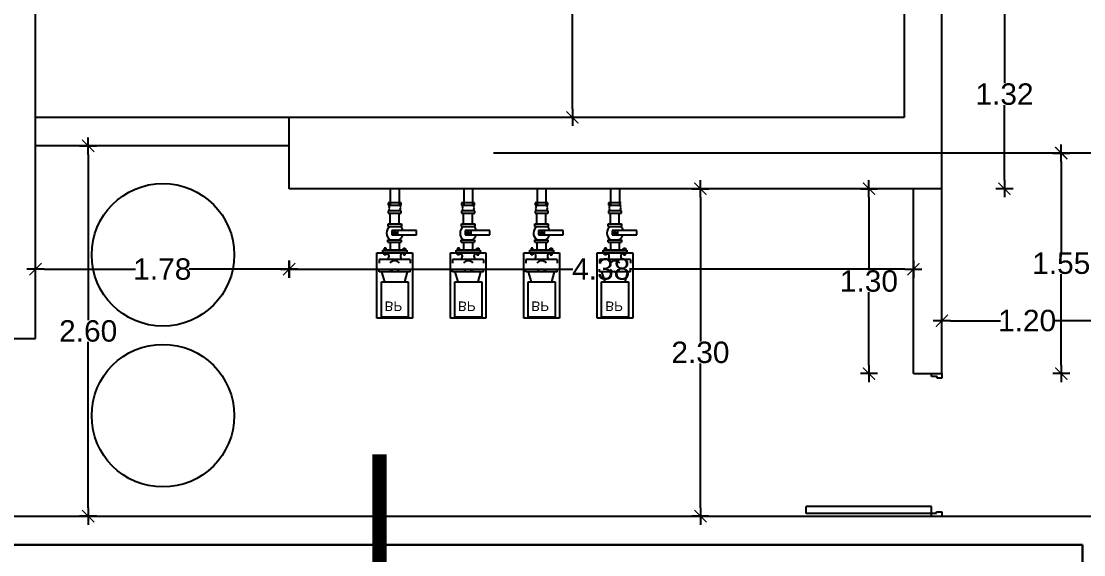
# Model space of a CAD drawing. Header units: millimetres. Extents: x 1217 to 2428, y 234 to 644.
# Drawn here: x 2364.73 to 2372.19, y 285.15 to 288.89 of the extents above; entities that cross this region are included whole.
import ezdxf

# ---------------------------------------------------------------- set-up
doc = ezdxf.new("R2010")
doc.units = ezdxf.units.MM
doc.linetypes.add('DASHDOTX2', pattern=[0.84, 0.4, -0.2, 0.04, -0.2])
doc.layers.get('0').update_dxf_attribs({"lineweight": 5})
for name, color, linetype in [('0.1', 251, 'Continuous'), ('COTAS INTERIORES', 3, 'Continuous'), ('HOJA PUERTA', 2, 'Continuous'), ('MUEBLES', 8, 'Continuous'), ('MURO', 5, 'Continuous'), ('MUROS', 7, 'Continuous')]:
    doc.layers.add(name, color=color, linetype=linetype)
doc.layers.get('MUEBLES').off()
doc.styles.add('INTERARQ', font='arial.ttf')
doc.styles.get("Standard").update_dxf_attribs({"font": 'arial.ttf'})
doc.dimstyles.new('ESCALA_1-50', dxfattribs={"dimtxt": 0.15, "dimasz": 0.06, "dimexe": 0.18, "dimexo": 0.0625, "dimgap": 0, "dimtad": 0, "dimtih": 1, "dimtoh": 1, "dimzin": 0, "dimdsep": 46, "dimtxsty": 'INTERARQ', "dimblk": 'DIMTICK', "dimcen": 0, "dimse1": 1, "dimse2": 1, "dimclrd": 256, "dimclre": 1, "dimclrt": 2, "dimadec": 0, "dimazin": 0, "dimtfac": 4.5, "dimtofl": 0, "dimtmove": 2, "dimatfit": 3, "dimldrblk": 'DIMTICK', "dimfxl": 1, "dimtolj": 1, "dimtzin": 0, "dimarcsym": 0})

# ---------------------------------------------------------------- blocks, each defined once
blk = doc.blocks.new('Simple-A ras - 095 x 202mm_1-19-10_54')
at = {"layer": 'HOJA PUERTA'}
for p, q in [((0.4107, 0.035), (0.4107, 0.87)), ((0.4557, 0.87), (0.4107, 0.87)), ((0.4557, 0.035), (0.4557, 0.87)), ((-0.455, 0.035), (-0.475, 0.035)), ((-0.455, -0.0038), (-0.455, 0.035)), ((0.4557, 0.035), (0.4107, 0.035)), ((0.455, 0.0012), (0.445, 0.0012)), ((0.445, 0.0012), (0.445, -0.035)), ((0.455, 0.035), (0.455, 0.0012)), ((0.475, 0.035), (0.455, 0.035)), ((-0.475, -0.035), (-0.445, -0.035)), ((-0.445, -0.0038), (-0.455, -0.0038)), ((-0.445, -0.035), (-0.445, -0.0038)), ((0.445, -0.035), (0.475, -0.035))]:
    blk.add_line(p, q, dxfattribs=at)
blk = doc.blocks.new('DIMTICK')
at = {"color": 1}
for p, q in [((-1, 0), (1, 0)), ((0, 1), (0, -1))]:
    blk.add_line(p, q, dxfattribs=at)
at = {"color": 3, "const_width": 0.141}
blk.add_lwpolyline([(0.71, 0.71), (-0.71, -0.71)], dxfattribs=at)
blk = doc.blocks.new('*D860')
at = {"layer": 'COTAS INTERIORES', "lineweight": -2, "ltscale": 3, "transparency": 16777216}
for p, q in [((2364.8946, 291.2658), (2367.6871, 291.2658)), ((2370.8696, 291.2658), (2368.0771, 291.2658))]:
    blk.add_line(p, q, dxfattribs=at)
at = {"layer": 'DEFPOINTS', "color": 0, "ltscale": 3, "transparency": 16777216}
for p in [(2364.8346, 291.2658), (2364.8346, 288.1567, 0), (2370.9296, 288.1567, 0)]:
    blk.add_point(p, dxfattribs=at)
at = {"layer": 'COTAS INTERIORES', "lineweight": -2, "ltscale": 3, "transparency": 16777216, "xscale": 0.06, "yscale": 0.06, "zscale": 0.06, "rotation": 180}
blk.add_blockref('DIMTICK', (2364.8346, 291.2658), dxfattribs=at)
at = {"layer": 'COTAS INTERIORES', "lineweight": -2, "ltscale": 3, "transparency": 16777216, "xscale": 0.06, "yscale": 0.06, "zscale": 0.06}
blk.add_blockref('DIMTICK', (2370.9296, 291.2658), dxfattribs=at)
at = {"layer": 'COTAS INTERIORES', "color": 2, "ltscale": 3, "transparency": 16777216, "insert": (2367.8821, 291.2658), "char_height": 0.15, "attachment_point": 5, "style": 'INTERARQ'}
blk.add_mtext('\\A1;6.10', dxfattribs=at)
blk = doc.blocks.new('*D981')
at = {"layer": 'COTAS INTERIORES', "lineweight": -2, "ltscale": 3, "transparency": 16777216}
for p, q in [((2368.6017, 292.8058), (2368.6017, 290.6174)), ((2368.6017, 288.2758), (2368.6017, 290.4642))]:
    blk.add_line(p, q, dxfattribs=at)
at = {"layer": 'DEFPOINTS', "color": 0, "ltscale": 3, "transparency": 16777216}
for p in [(2368.0141, 292.8658, 0), (2368.0141, 288.2158, 0), (2368.6017, 288.2158)]:
    blk.add_point(p, dxfattribs=at)
at = {"layer": 'COTAS INTERIORES', "lineweight": -2, "ltscale": 3, "transparency": 16777216, "xscale": 0.06, "yscale": 0.06, "zscale": 0.06}
for p, rotation in [((2368.6017, 292.8658), 90), ((2368.6017, 288.2158), 270)]:
    blk.add_blockref('DIMTICK', p, dxfattribs=dict(at, rotation=rotation))
at = {"layer": 'COTAS INTERIORES', "color": 2, "ltscale": 3, "transparency": 16777216, "insert": (2368.6017, 290.5408), "char_height": 0.15, "attachment_point": 5, "style": 'INTERARQ'}
blk.add_mtext('\\A1;4.65', dxfattribs=at)
blk = doc.blocks.new('*D982')
at = {"layer": 'COTAS INTERIORES', "lineweight": -2, "ltscale": 3, "transparency": 16777216}
for p, q in [((2371.2536, 286.7903), (2371.6041, 286.7903)), ((2372.3296, 286.7903), (2371.9791, 286.7903))]:
    blk.add_line(p, q, dxfattribs=at)
at = {"layer": 'DEFPOINTS', "color": 0, "ltscale": 3, "transparency": 16777216}
for p in [(2371.1936, 288.3783, 0), (2372.3896, 288.3783, 0), (2372.3896, 286.7903)]:
    blk.add_point(p, dxfattribs=at)
at = {"layer": 'COTAS INTERIORES', "lineweight": -2, "ltscale": 3, "transparency": 16777216, "xscale": 0.06, "yscale": 0.06, "zscale": 0.06, "rotation": 180}
blk.add_blockref('DIMTICK', (2371.1936, 286.7903), dxfattribs=at)
at = {"layer": 'COTAS INTERIORES', "lineweight": -2, "ltscale": 3, "transparency": 16777216, "xscale": 0.06, "yscale": 0.06, "zscale": 0.06}
blk.add_blockref('DIMTICK', (2372.3896, 286.7903), dxfattribs=at)
at = {"layer": 'COTAS INTERIORES', "color": 2, "ltscale": 3, "transparency": 16777216, "insert": (2371.7916, 286.7903), "char_height": 0.15, "attachment_point": 5, "style": 'INTERARQ'}
blk.add_mtext('\\A1;1.20', dxfattribs=at)
blk = doc.blocks.new('*D1013')
at = {"layer": 'COTAS INTERIORES', "lineweight": -2, "ltscale": 3, "transparency": 16777216}
for p, q in [((2369.4998, 287.6558), (2369.4998, 286.644)), ((2369.4998, 285.479), (2369.4998, 286.4907))]:
    blk.add_line(p, q, dxfattribs=at)
at = {"layer": 'DEFPOINTS', "color": 0, "ltscale": 3, "transparency": 16777216}
for p in [(2369.4998, 287.7158), (2369.8282, 287.7158, 0), (2369.8282, 285.419, 0)]:
    blk.add_point(p, dxfattribs=at)
at = {"layer": 'COTAS INTERIORES', "lineweight": -2, "ltscale": 3, "transparency": 16777216, "xscale": 0.06, "yscale": 0.06, "zscale": 0.06}
for p, rotation in [((2369.4998, 287.7158), 90), ((2369.4998, 285.419), 270)]:
    blk.add_blockref('DIMTICK', p, dxfattribs=dict(at, rotation=rotation))
at = {"layer": 'COTAS INTERIORES', "color": 2, "ltscale": 3, "transparency": 16777216, "insert": (2369.4998, 286.5674), "char_height": 0.15, "attachment_point": 5, "style": 'INTERARQ'}
blk.add_mtext('\\A1;2.30', dxfattribs=at)
blk = doc.blocks.new('*D1014')
at = {"layer": 'COTAS INTERIORES', "lineweight": -2, "ltscale": 3, "transparency": 16777216}
for p, q in [((2370.6821, 287.6558), (2370.6821, 287.144)), ((2370.6821, 286.479), (2370.6821, 286.9907))]:
    blk.add_line(p, q, dxfattribs=at)
at = {"layer": 'DEFPOINTS', "color": 0, "ltscale": 3, "transparency": 16777216}
for p in [(2370.6821, 287.7158), (2370.9936, 287.7158, 0), (2370.9936, 286.419, 0)]:
    blk.add_point(p, dxfattribs=at)
at = {"layer": 'COTAS INTERIORES', "lineweight": -2, "ltscale": 3, "transparency": 16777216, "xscale": 0.06, "yscale": 0.06, "zscale": 0.06}
for p, rotation in [((2370.6821, 287.7158), 90), ((2370.6821, 286.419), 270)]:
    blk.add_blockref('DIMTICK', p, dxfattribs=dict(at, rotation=rotation))
at = {"layer": 'COTAS INTERIORES', "color": 2, "ltscale": 3, "transparency": 16777216, "insert": (2370.6821, 287.0674), "char_height": 0.15, "attachment_point": 5, "style": 'INTERARQ'}
blk.add_mtext('\\A1;1.30', dxfattribs=at)
blk = doc.blocks.new('*D1015')
at = {"layer": 'COTAS INTERIORES', "lineweight": -2, "ltscale": 3, "transparency": 16777216}
for p, q in [((2366.6735, 287.1514), (2368.6056, 287.1514)), ((2370.9336, 287.1514), (2369.0016, 287.1514))]:
    blk.add_line(p, q, dxfattribs=at)
at = {"layer": 'DEFPOINTS', "color": 0, "ltscale": 3, "transparency": 16777216}
for p in [(2366.6135, 287.7158, 0), (2370.9936, 287.375, 0), (2366.6135, 287.1514)]:
    blk.add_point(p, dxfattribs=at)
at = {"layer": 'COTAS INTERIORES', "lineweight": -2, "ltscale": 3, "transparency": 16777216, "xscale": 0.06, "yscale": 0.06, "zscale": 0.06, "rotation": 180}
blk.add_blockref('DIMTICK', (2366.6135, 287.1514), dxfattribs=at)
at = {"layer": 'COTAS INTERIORES', "lineweight": -2, "ltscale": 3, "transparency": 16777216, "xscale": 0.06, "yscale": 0.06, "zscale": 0.06}
blk.add_blockref('DIMTICK', (2370.9936, 287.1514), dxfattribs=at)
at = {"layer": 'COTAS INTERIORES', "color": 2, "ltscale": 3, "transparency": 16777216, "insert": (2368.8036, 287.1514), "char_height": 0.15, "attachment_point": 5, "style": 'INTERARQ'}
blk.add_mtext('\\A1;4.38', dxfattribs=at)
blk = doc.blocks.new('*D1016')
at = {"layer": 'COTAS INTERIORES', "lineweight": -2, "ltscale": 3, "transparency": 16777216}
for p, q in [((2364.4653, 286.6053), (2364.4653, 286.1187)), ((2364.4653, 285.479), (2364.4653, 285.9656))]:
    blk.add_line(p, q, dxfattribs=at)
at = {"layer": 'DEFPOINTS', "color": 0, "ltscale": 3, "transparency": 16777216}
for p in [(2364.8346, 286.6653, 0), (2364.4653, 285.419), (2364.8346, 285.419, 0)]:
    blk.add_point(p, dxfattribs=at)
at = {"layer": 'COTAS INTERIORES', "lineweight": -2, "ltscale": 3, "transparency": 16777216, "xscale": 0.06, "yscale": 0.06, "zscale": 0.06}
for p, rotation in [((2364.4653, 286.6653), 90), ((2364.4653, 285.419), 270)]:
    blk.add_blockref('DIMTICK', p, dxfattribs=dict(at, rotation=rotation))
at = {"layer": 'COTAS INTERIORES', "color": 2, "ltscale": 3, "transparency": 16777216, "insert": (2364.4653, 286.0422), "char_height": 0.15, "attachment_point": 5, "style": 'INTERARQ'}
blk.add_mtext('\\A1;1.25', dxfattribs=at)
blk = doc.blocks.new('*D1017')
at = {"layer": 'COTAS INTERIORES', "lineweight": -2, "ltscale": 3, "transparency": 16777216}
for p, q in [((2365.2042, 287.9558), (2365.2042, 286.794)), ((2365.2042, 285.479), (2365.2042, 286.6408))]:
    blk.add_line(p, q, dxfattribs=at)
at = {"layer": 'DEFPOINTS', "color": 0, "ltscale": 3, "transparency": 16777216}
for p in [(2365.4176, 288.0158, 0), (2365.2042, 285.419), (2365.4176, 285.419, 0)]:
    blk.add_point(p, dxfattribs=at)
at = {"layer": 'COTAS INTERIORES', "lineweight": -2, "ltscale": 3, "transparency": 16777216, "xscale": 0.06, "yscale": 0.06, "zscale": 0.06}
for p, rotation in [((2365.2042, 288.0158), 90), ((2365.2042, 285.419), 270)]:
    blk.add_blockref('DIMTICK', p, dxfattribs=dict(at, rotation=rotation))
at = {"layer": 'COTAS INTERIORES', "color": 2, "ltscale": 3, "transparency": 16777216, "insert": (2365.2042, 286.7174), "char_height": 0.15, "attachment_point": 5, "style": 'INTERARQ'}
blk.add_mtext('\\A1;2.60', dxfattribs=at)
blk = doc.blocks.new('*D1018')
at = {"layer": 'COTAS INTERIORES', "lineweight": -2, "ltscale": 3, "transparency": 16777216}
for p, q in [((2364.8946, 287.1514), (2365.5362, 287.1514)), ((2366.5535, 287.1514), (2365.912, 287.1514))]:
    blk.add_line(p, q, dxfattribs=at)
at = {"layer": 'DEFPOINTS', "color": 0, "ltscale": 3, "transparency": 16777216}
for p in [(2364.8346, 288.0158, 0), (2366.6135, 287.7158, 0), (2364.8346, 287.1514)]:
    blk.add_point(p, dxfattribs=at)
at = {"layer": 'COTAS INTERIORES', "lineweight": -2, "ltscale": 3, "transparency": 16777216, "xscale": 0.06, "yscale": 0.06, "zscale": 0.06, "rotation": 180}
blk.add_blockref('DIMTICK', (2364.8346, 287.1514), dxfattribs=at)
at = {"layer": 'COTAS INTERIORES', "lineweight": -2, "ltscale": 3, "transparency": 16777216, "xscale": 0.06, "yscale": 0.06, "zscale": 0.06}
blk.add_blockref('DIMTICK', (2366.6135, 287.1514), dxfattribs=at)
at = {"layer": 'COTAS INTERIORES', "color": 2, "ltscale": 3, "transparency": 16777216, "insert": (2365.7241, 287.1514), "char_height": 0.15, "attachment_point": 5, "style": 'INTERARQ'}
blk.add_mtext('\\A1;1.78', dxfattribs=at)
blk = doc.blocks.new('*D922')
at = {"layer": 'COTAS INTERIORES', "lineweight": -2, "ltscale": 3, "transparency": 16777216}
for p, q in [((2371.6331, 288.9808), (2371.6331, 288.4549)), ((2371.6331, 287.7758), (2371.6331, 288.3016))]:
    blk.add_line(p, q, dxfattribs=at)
at = {"layer": 'DEFPOINTS', "color": 0, "ltscale": 3, "transparency": 16777216}
for p in [(2371.22, 289.0408), (2371.22, 287.7158), (2371.6331, 287.7158)]:
    blk.add_point(p, dxfattribs=at)
at = {"layer": 'COTAS INTERIORES', "lineweight": -2, "ltscale": 3, "transparency": 16777216, "xscale": 0.06, "yscale": 0.06, "zscale": 0.06}
for p, rotation in [((2371.6331, 289.0408), 90), ((2371.6331, 287.7158), 270)]:
    blk.add_blockref('DIMTICK', p, dxfattribs=dict(at, rotation=rotation))
at = {"layer": 'COTAS INTERIORES', "color": 2, "ltscale": 3, "transparency": 16777216, "insert": (2371.6331, 288.3783), "char_height": 0.15, "attachment_point": 5, "style": 'INTERARQ'}
blk.add_mtext('\\A1;1.32', dxfattribs=at)
blk = doc.blocks.new('*D1773')
at = {"layer": '0.1', "lineweight": -2, "ltscale": 3, "transparency": 16777216}
for p, q in [((2372.0312, 287.9057), (2372.0312, 287.269)), ((2372.0312, 286.479), (2372.0312, 287.1158))]:
    blk.add_line(p, q, dxfattribs=at)
at = {"layer": 'DEFPOINTS', "color": 0, "ltscale": 3, "transparency": 16777216}
for p in [(2371.8066, 287.9657, 0), (2371.0936, 286.419, 0), (2372.0312, 286.419)]:
    blk.add_point(p, dxfattribs=at)
at = {"layer": '0.1', "lineweight": -2, "ltscale": 3, "transparency": 16777216, "xscale": 0.06, "yscale": 0.06, "zscale": 0.06}
for p, rotation in [((2372.0312, 287.9657), 90), ((2372.0312, 286.419), 270)]:
    blk.add_blockref('DIMTICK', p, dxfattribs=dict(at, rotation=rotation))
at = {"layer": '0.1', "color": 2, "ltscale": 3, "transparency": 16777216, "insert": (2372.0312, 287.1924), "char_height": 0.15, "attachment_point": 5, "style": 'INTERARQ'}
blk.add_mtext('\\A1;1.55', dxfattribs=at)

msp = doc.modelspace()

# ---------------------------------------------------------------- linework, layer by layer
at = {"layer": '0.1', "ltscale": 3}
msp.add_line((2378.14211, 287.96574, 0), (2368.04897, 287.96574, 0), dxfattribs=at)
at = {"layer": '0.1', "ltscale": 0.1}
for p, q in [((2367.32385, 287.71577, 0), (2367.32385, 287.60092, 0)), ((2367.38635, 287.71577, 0), (2367.38635, 287.60092, 0)), ((2367.83877, 287.71577, 0), (2367.83877, 287.60092, 0)), ((2367.90127, 287.71577, 0), (2367.90127, 287.60092, 0)), ((2368.35369, 287.71577, 0), (2368.35369, 287.60092, 0)), ((2368.41619, 287.71577, 0), (2368.41619, 287.60092, 0)), ((2368.86861, 287.71577, 0), (2368.86861, 287.60092, 0)), ((2368.93111, 287.71577, 0), (2368.93111, 287.60092, 0)), ((2367.40003, 287.6174, 0), (2367.30957, 287.6174, 0)), ((2367.30957, 287.6174, 0), (2367.30957, 287.59975, 0)), ((2367.30957, 287.59975, 0), (2367.40003, 287.59975, 0)), ((2367.32005, 287.59264, 0), (2367.31546, 287.59986, 0)), ((2367.39212, 287.59166, 0), (2367.39769, 287.59986, 0)), ((2367.40003, 287.59975, 0), (2367.40003, 287.6174, 0)), ((2367.91495, 287.6174, 0), (2367.82449, 287.6174, 0)), ((2367.82449, 287.6174, 0), (2367.82449, 287.59975, 0)), ((2367.82449, 287.59975, 0), (2367.91495, 287.59975, 0)), ((2367.83497, 287.59264, 0), (2367.83038, 287.59986, 0)), ((2367.90704, 287.59166, 0), (2367.91261, 287.59986, 0)), ((2367.91495, 287.59975, 0), (2367.91495, 287.6174, 0)), ((2368.42987, 287.6174, 0), (2368.33941, 287.6174, 0)), ((2368.33941, 287.6174, 0), (2368.33941, 287.59975, 0)), ((2368.33941, 287.59975, 0), (2368.42987, 287.59975, 0)), ((2368.34989, 287.59264, 0), (2368.3453, 287.59986, 0)), ((2368.42196, 287.59166, 0), (2368.42753, 287.59986, 0)), ((2368.42987, 287.59975, 0), (2368.42987, 287.6174, 0)), ((2368.94479, 287.6174, 0), (2368.85433, 287.6174, 0)), ((2368.85433, 287.6174, 0), (2368.85433, 287.59975, 0)), ((2368.85433, 287.59975, 0), (2368.94479, 287.59975, 0)), ((2368.86481, 287.59264, 0), (2368.86022, 287.59986, 0)), ((2368.93688, 287.59166, 0), (2368.94245, 287.59986, 0)), ((2367.40121, 287.56092, 0), (2367.30957, 287.56092, 0)), ((2367.30957, 287.56092, 0), (2367.30957, 287.54444, 0)), ((2367.30957, 287.54444, 0), (2367.40121, 287.54444, 0)), ((2367.31383, 287.56902, 0), (2367.32005, 287.57722, 0)), ((2367.32005, 287.56081, 0), (2367.31383, 287.56902, 0)), ((2367.31415, 287.58542, 0), (2367.32005, 287.59264, 0)), ((2367.32005, 287.57722, 0), (2367.31415, 287.58542, 0)), ((2367.39114, 287.56081, 0), (2367.39736, 287.56738, 0)), ((2367.39179, 287.57525, 0), (2367.399, 287.58477, 0)), ((2367.39736, 287.56738, 0), (2367.39179, 287.57525, 0)), ((2367.399, 287.58477, 0), (2367.39212, 287.59166, 0)), ((2367.40121, 287.54444, 0), (2367.40121, 287.56092, 0)), ((2367.91613, 287.56092, 0), (2367.82449, 287.56092, 0)), ((2367.82449, 287.56092, 0), (2367.82449, 287.54444, 0)), ((2367.82449, 287.54444, 0), (2367.91613, 287.54444, 0)), ((2367.82875, 287.56902, 0), (2367.83497, 287.57722, 0)), ((2367.83497, 287.56081, 0), (2367.82875, 287.56902, 0)), ((2367.82907, 287.58542, 0), (2367.83497, 287.59264, 0)), ((2367.83497, 287.57722, 0), (2367.82907, 287.58542, 0)), ((2367.90606, 287.56081, 0), (2367.91228, 287.56738, 0)), ((2367.90671, 287.57525, 0), (2367.91392, 287.58477, 0)), ((2367.91228, 287.56738, 0), (2367.90671, 287.57525, 0)), ((2367.91392, 287.58477, 0), (2367.90704, 287.59166, 0)), ((2367.91613, 287.54444, 0), (2367.91613, 287.56092, 0)), ((2368.43105, 287.56092, 0), (2368.33941, 287.56092, 0)), ((2368.33941, 287.56092, 0), (2368.33941, 287.54444, 0)), ((2368.33941, 287.54444, 0), (2368.43105, 287.54444, 0)), ((2368.34367, 287.56902, 0), (2368.34989, 287.57722, 0)), ((2368.34989, 287.56081, 0), (2368.34367, 287.56902, 0)), ((2368.34399, 287.58542, 0), (2368.34989, 287.59264, 0)), ((2368.34989, 287.57722, 0), (2368.34399, 287.58542, 0)), ((2368.42098, 287.56081, 0), (2368.4272, 287.56738, 0)), ((2368.42163, 287.57525, 0), (2368.42884, 287.58477, 0)), ((2368.4272, 287.56738, 0), (2368.42163, 287.57525, 0)), ((2368.42884, 287.58477, 0), (2368.42196, 287.59166, 0)), ((2368.43105, 287.54444, 0), (2368.43105, 287.56092, 0)), ((2368.94597, 287.56092, 0), (2368.85433, 287.56092, 0)), ((2368.85433, 287.56092, 0), (2368.85433, 287.54444, 0)), ((2368.85433, 287.54444, 0), (2368.94597, 287.54444, 0)), ((2368.85859, 287.56902, 0), (2368.86481, 287.57722, 0)), ((2368.86481, 287.56081, 0), (2368.85859, 287.56902, 0)), ((2368.85891, 287.58542, 0), (2368.86481, 287.59264, 0)), ((2368.86481, 287.57722, 0), (2368.85891, 287.58542, 0)), ((2368.9359, 287.56081, 0), (2368.94212, 287.56738, 0)), ((2368.93655, 287.57525, 0), (2368.94376, 287.58477, 0)), ((2368.94212, 287.56738, 0), (2368.93655, 287.57525, 0)), ((2368.94376, 287.58477, 0), (2368.93688, 287.59166, 0)), ((2368.94597, 287.54444, 0), (2368.94597, 287.56092, 0))]:
    msp.add_line(p, q, dxfattribs=at)
at = {"layer": '0.1', "ltscale": 0.05}
for p, q in [((2367.32293, 287.46996, 0), (2367.32293, 287.54444, 0)), ((2367.38543, 287.46996, 0), (2367.38543, 287.54444, 0)), ((2367.83785, 287.46996, 0), (2367.83785, 287.54444, 0)), ((2367.90035, 287.46996, 0), (2367.90035, 287.54444, 0)), ((2368.35277, 287.46996, 0), (2368.35277, 287.54444, 0)), ((2368.41527, 287.46996, 0), (2368.41527, 287.54444, 0)), ((2368.86769, 287.46996, 0), (2368.86769, 287.54444, 0)), ((2368.93019, 287.46996, 0), (2368.93019, 287.54444, 0)), ((2367.30857, 287.46996, 0), (2367.40192, 287.46996, 0)), ((2367.30857, 287.45173, 0), (2367.30857, 287.46996, 0)), ((2367.30857, 287.45173, 0), (2367.40192, 287.45173, 0)), ((2367.40192, 287.46996, 0), (2367.40192, 287.45173, 0)), ((2367.82349, 287.46996, 0), (2367.91684, 287.46996, 0)), ((2367.82349, 287.45173, 0), (2367.82349, 287.46996, 0)), ((2367.82349, 287.45173, 0), (2367.91684, 287.45173, 0)), ((2367.91684, 287.46996, 0), (2367.91684, 287.45173, 0)), ((2368.33841, 287.46996, 0), (2368.43176, 287.46996, 0)), ((2368.33841, 287.45173, 0), (2368.33841, 287.46996, 0)), ((2368.33841, 287.45173, 0), (2368.43176, 287.45173, 0)), ((2368.43176, 287.46996, 0), (2368.43176, 287.45173, 0)), ((2368.85333, 287.46996, 0), (2368.94668, 287.46996, 0)), ((2368.85333, 287.45173, 0), (2368.85333, 287.46996, 0)), ((2368.85333, 287.45173, 0), (2368.94668, 287.45173, 0)), ((2368.94668, 287.46996, 0), (2368.94668, 287.45173, 0)), ((2367.33468, 287.42241, 0), (2367.33468, 287.3915, 0)), ((2367.37582, 287.42241, 0), (2367.33468, 287.42241, 0)), ((2367.33468, 287.3915, 0), (2367.37582, 287.3915, 0)), ((2367.34576, 287.40007, 0), (2367.36235, 287.40007, 0)), ((2367.34686, 287.41337, 0), (2367.34686, 287.40007, 0)), ((2367.36235, 287.41337, 0), (2367.34686, 287.41337, 0)), ((2367.36235, 287.40007, 0), (2367.36235, 287.41337, 0)), ((2367.37582, 287.3915, 0), (2367.37582, 287.42241, 0)), ((2367.37582, 287.3915, 0), (2367.50773, 287.3915, 0)), ((2367.50773, 287.42167, 0), (2367.37634, 287.42167, 0)), ((2367.50773, 287.3915, 0), (2367.50773, 287.42167, 0)), ((2367.8496, 287.42241, 0), (2367.8496, 287.3915, 0)), ((2367.89074, 287.42241, 0), (2367.8496, 287.42241, 0)), ((2367.8496, 287.3915, 0), (2367.89074, 287.3915, 0)), ((2367.86068, 287.40007, 0), (2367.87727, 287.40007, 0)), ((2367.86178, 287.41337, 0), (2367.86178, 287.40007, 0)), ((2367.87727, 287.41337, 0), (2367.86178, 287.41337, 0)), ((2367.87727, 287.40007, 0), (2367.87727, 287.41337, 0)), ((2367.89074, 287.3915, 0), (2367.89074, 287.42241, 0)), ((2367.89074, 287.3915, 0), (2368.02265, 287.3915, 0)), ((2368.02265, 287.42167, 0), (2367.89126, 287.42167, 0)), ((2368.02265, 287.3915, 0), (2368.02265, 287.42167, 0)), ((2368.36452, 287.42241, 0), (2368.36452, 287.3915, 0)), ((2368.40566, 287.42241, 0), (2368.36452, 287.42241, 0)), ((2368.36452, 287.3915, 0), (2368.40566, 287.3915, 0)), ((2368.3756, 287.40007, 0), (2368.39219, 287.40007, 0)), ((2368.37671, 287.41337, 0), (2368.37671, 287.40007, 0)), ((2368.39219, 287.41337, 0), (2368.37671, 287.41337, 0)), ((2368.39219, 287.40007, 0), (2368.39219, 287.41337, 0)), ((2368.40566, 287.3915, 0), (2368.40566, 287.42241, 0)), ((2368.40566, 287.3915, 0), (2368.53757, 287.3915, 0)), ((2368.53757, 287.42167, 0), (2368.40618, 287.42167, 0)), ((2368.53757, 287.3915, 0), (2368.53757, 287.42167, 0)), ((2368.87944, 287.42241, 0), (2368.87944, 287.3915, 0)), ((2368.92058, 287.42241, 0), (2368.87944, 287.42241, 0)), ((2368.87944, 287.3915, 0), (2368.92058, 287.3915, 0)), ((2368.89052, 287.40007, 0), (2368.90711, 287.40007, 0)), ((2368.89163, 287.41337, 0), (2368.89163, 287.40007, 0)), ((2368.90711, 287.41337, 0), (2368.89163, 287.41337, 0)), ((2368.90711, 287.40007, 0), (2368.90711, 287.41337, 0)), ((2368.92058, 287.3915, 0), (2368.92058, 287.42241, 0)), ((2368.92058, 287.3915, 0), (2369.05249, 287.3915, 0)), ((2369.05249, 287.42167, 0), (2368.9211, 287.42167, 0)), ((2369.05249, 287.3915, 0), (2369.05249, 287.42167, 0)), ((2367.30699, 287.35822, 0), (2367.40034, 287.35822, 0)), ((2367.30699, 287.33999, 0), (2367.30699, 287.35822, 0)), ((2367.30699, 287.33999, 0), (2367.40034, 287.33999, 0)), ((2367.32293, 287.33999, 0), (2367.32293, 287.28485, 0)), ((2367.38543, 287.33999, 0), (2367.38543, 287.28485, 0)), ((2367.40034, 287.35822, 0), (2367.40034, 287.33999, 0)), ((2367.82191, 287.35822, 0), (2367.91526, 287.35822, 0)), ((2367.82191, 287.33999, 0), (2367.82191, 287.35822, 0)), ((2367.82191, 287.33999, 0), (2367.91526, 287.33999, 0)), ((2367.83785, 287.33999, 0), (2367.83785, 287.28485, 0)), ((2367.90035, 287.33999, 0), (2367.90035, 287.28485, 0)), ((2367.91526, 287.35822, 0), (2367.91526, 287.33999, 0)), ((2368.33683, 287.35822, 0), (2368.43018, 287.35822, 0)), ((2368.33683, 287.33999, 0), (2368.33683, 287.35822, 0)), ((2368.33683, 287.33999, 0), (2368.43018, 287.33999, 0)), ((2368.35277, 287.33999, 0), (2368.35277, 287.28485, 0)), ((2368.41527, 287.33999, 0), (2368.41527, 287.28485, 0)), ((2368.43018, 287.35822, 0), (2368.43018, 287.33999, 0)), ((2368.85175, 287.35822, 0), (2368.9451, 287.35822, 0)), ((2368.85175, 287.33999, 0), (2368.85175, 287.35822, 0)), ((2368.85175, 287.33999, 0), (2368.9451, 287.33999, 0)), ((2368.86769, 287.33999, 0), (2368.86769, 287.28485, 0)), ((2368.93019, 287.33999, 0), (2368.93019, 287.28485, 0)), ((2368.9451, 287.35822, 0), (2368.9451, 287.33999, 0)), ((2367.27894, 287.28481, 0), (2367.27833, 287.28481, 0)), ((2367.27894, 287.26626, 0), (2367.27833, 287.26626, 0)), ((2367.2975, 287.28481, 0), (2367.27894, 287.28481, 0)), ((2367.2975, 287.26626, 0), (2367.27894, 287.26626, 0)), ((2367.29503, 287.29845, 0), (2367.28142, 287.29845, 0)), ((2367.28142, 287.29845, 0), (2367.28142, 287.28481, 0)), ((2367.28142, 287.25262, 0), (2367.28142, 287.26626, 0)), ((2367.29503, 287.25262, 0), (2367.28142, 287.25262, 0)), ((2367.41167, 287.28485, 0), (2367.29414, 287.28485, 0)), ((2367.29503, 287.28481, 0), (2367.29503, 287.29845, 0)), ((2367.29503, 287.26626, 0), (2367.29503, 287.25262, 0)), ((2367.41328, 287.28481, 0), (2367.43183, 287.28481, 0)), ((2367.41328, 287.26626, 0), (2367.43183, 287.26626, 0)), ((2367.41575, 287.28481, 0), (2367.41575, 287.29845, 0)), ((2367.41575, 287.29845, 0), (2367.42936, 287.29845, 0)), ((2367.41575, 287.26626, 0), (2367.41575, 287.25262, 0)), ((2367.41575, 287.25262, 0), (2367.42936, 287.25262, 0)), ((2367.42936, 287.29845, 0), (2367.42936, 287.28481, 0)), ((2367.42936, 287.25262, 0), (2367.42936, 287.26626, 0)), ((2367.43183, 287.28481, 0), (2367.43245, 287.28481, 0)), ((2367.43183, 287.26626, 0), (2367.43245, 287.26626, 0)), ((2367.79386, 287.28481, 0), (2367.79325, 287.28481, 0)), ((2367.79386, 287.26626, 0), (2367.79325, 287.26626, 0)), ((2367.81242, 287.28481, 0), (2367.79386, 287.28481, 0)), ((2367.81242, 287.26626, 0), (2367.79386, 287.26626, 0)), ((2367.80995, 287.29845, 0), (2367.79634, 287.29845, 0)), ((2367.79634, 287.29845, 0), (2367.79634, 287.28481, 0)), ((2367.79634, 287.25262, 0), (2367.79634, 287.26626, 0)), ((2367.80995, 287.25262, 0), (2367.79634, 287.25262, 0)), ((2367.92659, 287.28485, 0), (2367.80906, 287.28485, 0)), ((2367.80995, 287.28481, 0), (2367.80995, 287.29845, 0)), ((2367.80995, 287.26626, 0), (2367.80995, 287.25262, 0)), ((2367.9282, 287.28481, 0), (2367.94675, 287.28481, 0)), ((2367.9282, 287.26626, 0), (2367.94675, 287.26626, 0)), ((2367.93067, 287.28481, 0), (2367.93067, 287.29845, 0)), ((2367.93067, 287.29845, 0), (2367.94428, 287.29845, 0)), ((2367.93067, 287.26626, 0), (2367.93067, 287.25262, 0)), ((2367.93067, 287.25262, 0), (2367.94428, 287.25262, 0)), ((2367.94428, 287.29845, 0), (2367.94428, 287.28481, 0)), ((2367.94428, 287.25262, 0), (2367.94428, 287.26626, 0)), ((2367.94675, 287.28481, 0), (2367.94737, 287.28481, 0)), ((2367.94675, 287.26626, 0), (2367.94737, 287.26626, 0)), ((2368.30878, 287.28481, 0), (2368.30817, 287.28481, 0)), ((2368.30878, 287.26626, 0), (2368.30817, 287.26626, 0)), ((2368.32734, 287.28481, 0), (2368.30878, 287.28481, 0)), ((2368.32734, 287.26626, 0), (2368.30878, 287.26626, 0)), ((2368.32487, 287.29845, 0), (2368.31126, 287.29845, 0)), ((2368.31126, 287.29845, 0), (2368.31126, 287.28481, 0)), ((2368.31126, 287.25262, 0), (2368.31126, 287.26626, 0)), ((2368.32487, 287.25262, 0), (2368.31126, 287.25262, 0)), ((2368.44151, 287.28485, 0), (2368.32398, 287.28485, 0)), ((2368.32487, 287.28481, 0), (2368.32487, 287.29845, 0)), ((2368.32487, 287.26626, 0), (2368.32487, 287.25262, 0)), ((2368.44312, 287.28481, 0), (2368.46168, 287.28481, 0)), ((2368.44312, 287.26626, 0), (2368.46168, 287.26626, 0)), ((2368.44559, 287.28481, 0), (2368.44559, 287.29845, 0)), ((2368.44559, 287.29845, 0), (2368.4592, 287.29845, 0)), ((2368.44559, 287.26626, 0), (2368.44559, 287.25262, 0)), ((2368.44559, 287.25262, 0), (2368.4592, 287.25262, 0)), ((2368.4592, 287.29845, 0), (2368.4592, 287.28481, 0)), ((2368.4592, 287.25262, 0), (2368.4592, 287.26626, 0)), ((2368.46168, 287.28481, 0), (2368.46229, 287.28481, 0)), ((2368.46168, 287.26626, 0), (2368.46229, 287.26626, 0)), ((2368.8237, 287.28481, 0), (2368.82309, 287.28481, 0)), ((2368.8237, 287.26626, 0), (2368.82309, 287.26626, 0)), ((2368.84226, 287.28481, 0), (2368.8237, 287.28481, 0)), ((2368.84226, 287.26626, 0), (2368.8237, 287.26626, 0)), ((2368.83979, 287.29845, 0), (2368.82618, 287.29845, 0)), ((2368.82618, 287.29845, 0), (2368.82618, 287.28481, 0)), ((2368.82618, 287.25262, 0), (2368.82618, 287.26626, 0)), ((2368.83979, 287.25262, 0), (2368.82618, 287.25262, 0)), ((2368.95643, 287.28485, 0), (2368.8389, 287.28485, 0)), ((2368.83979, 287.28481, 0), (2368.83979, 287.29845, 0)), ((2368.83979, 287.26626, 0), (2368.83979, 287.25262, 0)), ((2368.95804, 287.28481, 0), (2368.9766, 287.28481, 0)), ((2368.95804, 287.26626, 0), (2368.9766, 287.26626, 0)), ((2368.96051, 287.28481, 0), (2368.96051, 287.29845, 0)), ((2368.96051, 287.29845, 0), (2368.97412, 287.29845, 0)), ((2368.96051, 287.26626, 0), (2368.96051, 287.25262, 0)), ((2368.96051, 287.25262, 0), (2368.97412, 287.25262, 0)), ((2368.97412, 287.29845, 0), (2368.97412, 287.28481, 0)), ((2368.97412, 287.25262, 0), (2368.97412, 287.26626, 0)), ((2368.9766, 287.28481, 0), (2368.97721, 287.28481, 0)), ((2368.9766, 287.26626, 0), (2368.97721, 287.26626, 0)), ((2367.28553, 287.06234, 0), (2367.26427, 287.13307, 0)), ((2367.42637, 287.06234, 0), (2367.44497, 287.13307, 0)), ((2367.80045, 287.06234, 0), (2367.77919, 287.13307, 0)), ((2367.94129, 287.06234, 0), (2367.95989, 287.13307, 0)), ((2368.31537, 287.06234, 0), (2368.29411, 287.13307, 0)), ((2368.45621, 287.06234, 0), (2368.47481, 287.13307, 0)), ((2368.83029, 287.06234, 0), (2368.80903, 287.13307, 0)), ((2368.97113, 287.06234, 0), (2368.98973, 287.13307, 0))]:
    msp.add_line(p, q, dxfattribs=at)
at = {"layer": '0.1'}
for p, q in [((2367.23039, 287.26622, 0), (2367.48039, 287.26622, 0)), ((2367.23039, 286.80789, 0), (2367.23039, 287.26622, 0)), ((2367.27224, 287.26622, 0), (2367.27224, 287.28485, 0)), ((2367.27224, 287.28485, 0), (2367.43965, 287.28485, 0)), ((2367.43965, 287.26622, 0), (2367.27224, 287.26622, 0)), ((2367.43965, 287.28485, 0), (2367.43965, 287.26622, 0)), ((2367.48039, 287.26622, 0), (2367.48039, 286.80789, 0)), ((2367.74531, 287.26622, 0), (2367.99531, 287.26622, 0)), ((2367.74531, 286.80789, 0), (2367.74531, 287.26622, 0)), ((2367.78716, 287.26622, 0), (2367.78716, 287.28485, 0)), ((2367.78716, 287.28485, 0), (2367.95457, 287.28485, 0)), ((2367.95457, 287.26622, 0), (2367.78716, 287.26622, 0)), ((2367.95457, 287.28485, 0), (2367.95457, 287.26622, 0)), ((2367.99531, 287.26622, 0), (2367.99531, 286.80789, 0)), ((2368.26023, 287.26622, 0), (2368.51023, 287.26622, 0)), ((2368.26023, 286.80789, 0), (2368.26023, 287.26622, 0)), ((2368.30208, 287.26622, 0), (2368.30208, 287.28485, 0)), ((2368.30208, 287.28485, 0), (2368.46949, 287.28485, 0)), ((2368.46949, 287.26622, 0), (2368.30208, 287.26622, 0)), ((2368.46949, 287.28485, 0), (2368.46949, 287.26622, 0)), ((2368.51023, 287.26622, 0), (2368.51023, 286.80789, 0)), ((2368.77515, 287.26622, 0), (2369.02515, 287.26622, 0)), ((2368.77515, 286.80789, 0), (2368.77515, 287.26622, 0)), ((2368.817, 287.26622, 0), (2368.817, 287.28485, 0)), ((2368.817, 287.28485, 0), (2368.98441, 287.28485, 0)), ((2368.98441, 287.26622, 0), (2368.817, 287.26622, 0)), ((2368.98441, 287.28485, 0), (2368.98441, 287.26622, 0)), ((2369.02515, 287.26622, 0), (2369.02515, 286.80789, 0)), ((2367.26161, 286.8148, 0), (2367.26161, 287.06234, 0)), ((2367.26161, 287.06234, 0), (2367.45028, 287.06234, 0)), ((2367.45028, 287.06234, 0), (2367.45028, 286.8148, 0)), ((2367.77653, 286.8148, 0), (2367.77653, 287.06234, 0)), ((2367.77653, 287.06234, 0), (2367.9652, 287.06234, 0)), ((2367.9652, 287.06234, 0), (2367.9652, 286.8148, 0)), ((2368.29145, 286.8148, 0), (2368.29145, 287.06234, 0)), ((2368.29145, 287.06234, 0), (2368.48012, 287.06234, 0)), ((2368.48012, 287.06234, 0), (2368.48012, 286.8148, 0)), ((2368.80637, 286.8148, 0), (2368.80637, 287.06234, 0)), ((2368.80637, 287.06234, 0), (2368.99504, 287.06234, 0)), ((2368.99504, 287.06234, 0), (2368.99504, 286.8148, 0)), ((2367.48039, 286.80789, 0), (2367.23039, 286.80789, 0)), ((2367.45028, 286.8148, 0), (2367.26161, 286.8148, 0)), ((2367.99531, 286.80789, 0), (2367.74531, 286.80789, 0)), ((2367.9652, 286.8148, 0), (2367.77653, 286.8148, 0)), ((2368.51023, 286.80789, 0), (2368.26023, 286.80789, 0)), ((2368.48012, 286.8148, 0), (2368.29145, 286.8148, 0)), ((2369.02515, 286.80789, 0), (2368.77515, 286.80789, 0)), ((2368.99504, 286.8148, 0), (2368.80637, 286.8148, 0))]:
    msp.add_line(p, q, dxfattribs=at)
at = {"layer": '0.1', "ltscale": 0.005}
for p, q in [((2367.24599, 287.21833, 0), (2367.24599, 287.19271, 0)), ((2367.46386, 287.21833, 0), (2367.24599, 287.21833, 0)), ((2367.24599, 287.13307, 0), (2367.24599, 287.15144, 0)), ((2367.46386, 287.21833, 0), (2367.46386, 287.19285, 0)), ((2367.46386, 287.13307, 0), (2367.46386, 287.15144, 0)), ((2367.76091, 287.21833, 0), (2367.76091, 287.19271, 0)), ((2367.97878, 287.21833, 0), (2367.76091, 287.21833, 0)), ((2367.76091, 287.13307, 0), (2367.76091, 287.15144, 0)), ((2367.97878, 287.21833, 0), (2367.97878, 287.19285, 0)), ((2367.97878, 287.13307, 0), (2367.97878, 287.15144, 0)), ((2368.27583, 287.21833, 0), (2368.27583, 287.19271, 0)), ((2368.4937, 287.21833, 0), (2368.27583, 287.21833, 0)), ((2368.27583, 287.13307, 0), (2368.27583, 287.15144, 0)), ((2368.4937, 287.21833, 0), (2368.4937, 287.19285, 0)), ((2368.4937, 287.13307, 0), (2368.4937, 287.15144, 0)), ((2368.79075, 287.21833, 0), (2368.79075, 287.19271, 0)), ((2369.00862, 287.21833, 0), (2368.79075, 287.21833, 0)), ((2368.79075, 287.13307, 0), (2368.79075, 287.15144, 0)), ((2369.00862, 287.21833, 0), (2369.00862, 287.19285, 0)), ((2369.00862, 287.13307, 0), (2369.00862, 287.15144, 0)), ((2367.46386, 287.13307, 0), (2367.24599, 287.13307, 0)), ((2367.97878, 287.13307, 0), (2367.76091, 287.13307, 0)), ((2368.4937, 287.13307, 0), (2368.27583, 287.13307, 0)), ((2369.00862, 287.13307, 0), (2368.79075, 287.13307, 0))]:
    msp.add_line(p, q, dxfattribs=at)
at = {"layer": '0.1', "color": 1, "linetype": 'DASHDOTX2', "ltscale": 1.5, "const_width": 0.1, "elevation": 0}
msp.add_lwpolyline([(2367.24802, 285.85258), (2367.24802, 276.81868), (2367.24802, 276.81868)], dxfattribs=at)
at = {"layer": '0.1'}
for centre in [(2365.72882, 287.25209, 0), (2365.72882, 286.1243, 0)]:
    msp.add_circle(centre, 0.5, dxfattribs=at)
at = {"layer": '0.1', "ltscale": 0.05}
for centre, radius, start, end in [((2367.35483, 287.40414, 0), 0.05666, 122.076774, 236.5932), ((2367.35782, 287.40565, 0), 0.05785, 16.661898, 53.512481), ((2367.86975, 287.40414, 0), 0.05666, 122.076774, 236.5932), ((2367.87274, 287.40565, 0), 0.05785, 16.661898, 53.512481), ((2368.38467, 287.40414, 0), 0.05666, 122.076774, 236.5932), ((2368.38766, 287.40565, 0), 0.05785, 16.661898, 53.512481), ((2368.89959, 287.40414, 0), 0.05666, 122.076774, 236.5932), ((2368.90258, 287.40565, 0), 0.05785, 16.661898, 53.512481), ((2367.34471, 287.41645, 0), 0.07136, 304.93984, 338.321258), ((2367.85963, 287.41645, 0), 0.07136, 304.93984, 338.321258), ((2368.37455, 287.41645, 0), 0.07136, 304.93984, 338.321258), ((2368.88947, 287.41645, 0), 0.07136, 304.93984, 338.321258)]:
    msp.add_arc(centre, radius, start, end, dxfattribs=at)
at = {"layer": '0.1'}
for centre, start, end in [((2367.2835, 287.24227, 0), 310.373269, 49.626731), ((2367.42728, 287.24227, 0), 130.373269, 229.626731), ((2367.79842, 287.24227, 0), 310.373269, 49.626731), ((2367.9422, 287.24227, 0), 130.373269, 229.626731), ((2368.31334, 287.24227, 0), 310.373269, 49.626731), ((2368.45712, 287.24227, 0), 130.373269, 229.626731), ((2368.82826, 287.24227, 0), 310.373269, 49.626731), ((2368.97204, 287.24227, 0), 130.373269, 229.626731)]:
    msp.add_arc(centre, 0.03143, start, end, dxfattribs=at)
at = {"layer": '0.1', "ltscale": 0.005}
for centre, radius, start, end in [((2367.35539, 287.1725, 0), 0.03942, 212.287151, 327.712849), ((2367.35539, 287.17197, 0), 0.03915, 31.983785, 147.767457), ((2367.87031, 287.1725, 0), 0.03942, 212.287151, 327.712849), ((2367.87031, 287.17197, 0), 0.03915, 31.983785, 147.767457), ((2368.38523, 287.1725, 0), 0.03942, 212.287151, 327.712849), ((2368.38523, 287.17197, 0), 0.03915, 31.983785, 147.767457), ((2368.90015, 287.1725, 0), 0.03942, 212.287151, 327.712849), ((2368.90015, 287.17197, 0), 0.03915, 31.983785, 147.767457)]:
    msp.add_arc(centre, radius, start, end, dxfattribs=at)
at = {"layer": 'MURO', "color": 5}
for p, q in [((2364.83462, 286.66532, 0), (2364.83462, 291.26575, 0)), ((2364.03364, 286.66532, 0), (2364.83462, 286.66532, 0)), ((2372.17962, 285.21899, 0), (2363.83364, 285.21899, 0)), ((2372.17962, 281.72869, 0), (2372.17962, 285.21899, 0))]:
    msp.add_line(p, q, dxfattribs=at)
at = {"layer": 'MURO', "color": 2, "ltscale": 3}
msp.add_line((2366.61351, 287.96577, 0), (2366.61351, 288.01577, 0), dxfattribs=at)
at = {"layer": 'MURO', "color": 5, "elevation": 0}
for points in [[(2369.49362, 285.41899), (2375.85341, 285.41899), (2375.85341, 290.14174)], [(2366.61351, 288.21577), (2364.83462, 288.21577)], [(2366.61351, 288.01577), (2364.83462, 288.01577)], [(2370.99361, 286.41899), (2370.99361, 287.71577)], [(2371.19361, 286.41899), (2371.19361, 287.71577)], [(2370.99361, 286.41899), (2371.19361, 286.41899)], [(2364.03364, 285.41899), (2369.49362, 285.41899)], [(2364.03364, 285.21899), (2372.17962, 285.21899)], [(2372.17962, 285.21899), (2372.17962, 281.72869)]]:
    msp.add_lwpolyline(points, dxfattribs=at)
at = {"layer": 'MUROS', "ltscale": 3}
for p, q in [((2370.92962, 289.04076, 0), (2370.92962, 288.21577, 0)), ((2371.19361, 287.71577, 0), (2371.19361, 289.04076, 0))]:
    msp.add_line(p, q, dxfattribs=at)
at = {"layer": 'MUROS', "elevation": 0}
for points in [[(2370.92962, 288.21577), (2366.61351, 288.21577)], [(2366.61351, 287.71577), (2366.61351, 288.21577)], [(2371.19361, 287.71577), (2370.92962, 287.71577), (2366.61351, 287.71577)]]:
    msp.add_lwpolyline(points, dxfattribs=at)

# ---------------------------------------------------------------- block references
at = {"layer": 'MUEBLES', "xscale": -1.052631578947395, "yscale": 1.052631578947395, "zscale": 1.052631578947395, "rotation": 90.00001233746794}
msp.add_blockref('Simple-A ras - 095 x 202mm_1-19-10_54', (2371.15677, 285.91899, 0), dxfattribs=at)

# ---------------------------------------------------------------- texts
at = {"layer": '0.1', "text_generation_flag": 2}
for p in [(2367.28386, 286.92483, 0), (2367.79878, 286.92483, 0), (2368.3137, 286.92483, 0), (2368.83202, 286.92483, 0)]:
    msp.add_text('BP', height=0.066667, rotation=180, dxfattribs=at).set_placement(p)

# ---------------------------------------------------------------- dimensions: what is measured, and where the dimension line sits
at = {"layer": '0.1', "ltscale": 3}
dim = msp.add_linear_dim(base=(2372.03118, 286.41899), p1=(2371.80663, 287.96574, 0), p2=(2371.09361, 286.41899, 0), angle=90, dimstyle='ESCALA_1-50', dxfattribs=at)
dim.commit()
dim.dimension.update_dxf_attribs({"geometry": '*D1773', "text_midpoint": (2372.03118, 287.19236)})
at = {"layer": 'COTAS INTERIORES', "ltscale": 3}
for base, p1, p2, picture, middle in [((2368.60168, 288.21577), (2368.01412, 292.86576, 0), (2368.01412, 288.21577, 0), '*D981', (2368.60168, 290.54077)), ((2371.63307, 287.71577, 0), (2371.22004, 289.04076, 0), (2371.22004, 287.71577, 0), '*D922', (2371.63307, 288.37827, 0)), ((2365.20418, 285.41899), (2365.41765, 288.01577, 0), (2365.41765, 285.41899, 0), '*D1017', (2365.20418, 286.71738)), ((2369.49983, 287.71577), (2369.82824, 285.41899, 0), (2369.82824, 287.71577, 0), '*D1013', (2369.49983, 286.56738)), ((2370.68211, 287.71577), (2370.99361, 286.41899, 0), (2370.99361, 287.71577, 0), '*D1014', (2370.68211, 287.06738)), ((2364.46526, 285.41899), (2364.83462, 286.66532, 0), (2364.83462, 285.41899, 0), '*D1016', (2364.46526, 286.04216))]:
    dim = msp.add_linear_dim(base=base, p1=p1, p2=p2, angle=90, dimstyle='ESCALA_1-50', dxfattribs=at)
    dim.commit()
    dim.dimension.update_dxf_attribs({"geometry": picture, "text_midpoint": middle})
for base, p1, p2, picture, middle in [((2364.834616, 291.265753, 0), (2370.92962, 288.156688, 0), (2364.834616, 288.156688, 0), '*D860', (2367.882118, 291.265753, 0)), ((2372.38962, 286.79031), (2371.19361, 288.37827, 0), (2372.38962, 288.37827, 0), '*D982', (2371.79162, 286.79031)), ((2364.83462, 287.15144), (2366.61351, 287.71577, 0), (2364.83462, 288.01577, 0), '*D1018', (2365.72407, 287.15144)), ((2366.61351, 287.15144), (2370.99361, 287.37503, 0), (2366.61351, 287.71577, 0), '*D1015', (2368.80356, 287.15144))]:
    dim = msp.add_linear_dim(base=base, p1=p1, p2=p2, dimstyle='ESCALA_1-50', dxfattribs=at)
    dim.commit()
    dim.dimension.update_dxf_attribs({"geometry": picture, "text_midpoint": middle})

doc.saveas('drawing.dxf')
